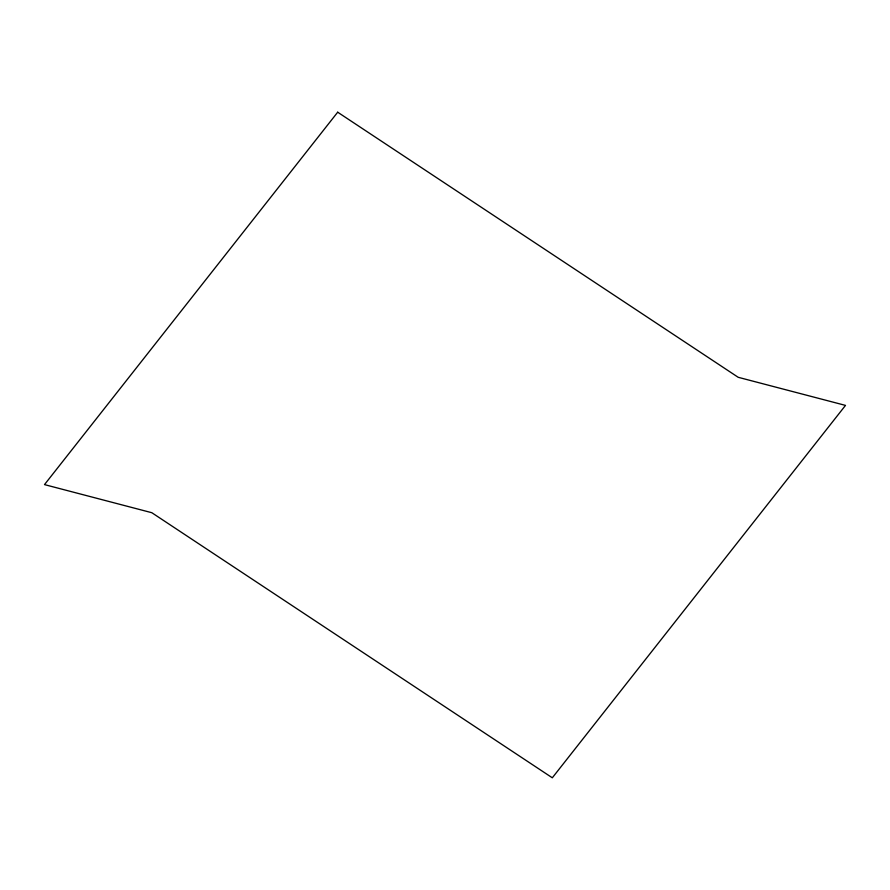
<?xml version="1.0" encoding="UTF-8"?>
<svg xmlns="http://www.w3.org/2000/svg" width="890" height="890" viewBox="0 0 890 890"><rect width="100%" height="100%" fill="white"/><g stroke="black" fill="none" stroke-linecap="round" stroke-linejoin="round"><path stroke-width="1.33" d="M337.688 112.207L44.5 484.605L151.812 512.707L552.312 777.793L845.5 405.395L738.188 377.293L337.688 112.207"/></g></svg>
